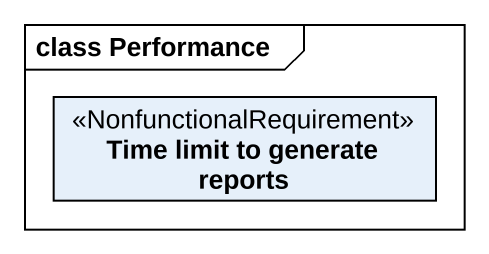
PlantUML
@startuml
mainframe class Performance
hide circle
hide empty members
class "Time limit to generate reports" as Time_limit_to_generate <<NonfunctionalRequirement>>
@enduml
